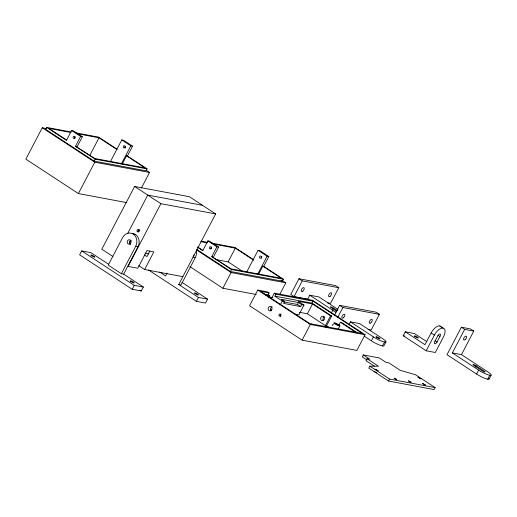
<?xml version="1.0" encoding="UTF-8"?>
<svg xmlns="http://www.w3.org/2000/svg" width="517" height="517" viewBox="0 0 517 517"><rect width="100%" height="100%" fill="white"/><g stroke="black" fill="none" stroke-linecap="round" stroke-linejoin="round"><path stroke-width="0.78" d="M437.027 342.047L439.902 336.502A2.249 1.092 -56.8 0 0 439.986 333.988A2.249 1.092 -56.8 0 0 437.66 336.082L434.745 341.621A2.249 1.092 -56.8 0 0 434.862 343.799A2.249 1.092 -56.8 0 0 437.027 342.047L435.055 340.755M46.22 128.513L42.252 127.77L25.85 159.146L78.39 193.571L126.794 202.632M71.133 131.984L46.756 127.421L45.729 129.386L94.165 161.123L146.065 170.836L147.093 168.878L127.389 155.966L126.536 155.804L122.141 164.206M77.111 146.75L82.326 136.766L73.298 130.846L71.585 130.53L66.46 140.333L46.756 127.421M147.093 168.878L95.193 159.158L75.488 146.253L80.613 136.443L82.326 136.766M89.88 155.294L99.031 137.787L116.842 149.458M94.165 161.123L95.193 159.158M78.39 193.571L94.792 162.196L149.549 172.445L141.348 188.136M110.593 161.317L121.773 139.926L123.485 140.243L132.514 146.162L127.389 155.966M121.482 163.669L130.801 145.839L132.514 146.162M108.551 264.239L90.818 252.619L81.692 250.913L79.637 254.836L132.184 289.262L141.309 290.968L143.358 287.045L123.653 274.139L121.372 273.713L108.234 265.105L122.587 237.652A8.989 7.697 -79.4 0 1 133.257 234.111L135.538 234.537M148.566 270.01L196.395 301.353L205.52 303.059L207.569 299.136L198.444 297.43L178.74 284.518L215.647 213.928L189.377 196.712L134.62 186.463L101.817 249.213L112.984 256.529M127.628 233.574L147.759 195.071L202.509 205.32M121.372 273.713L135.725 246.26A8.989 7.697 -79.4 0 0 133.257 234.111M123.653 274.139L138.007 246.687A8.989 7.697 -79.4 0 0 132.378 233.451M215.647 213.928L160.897 203.679L128.093 266.423L137.787 268.239L147.015 250.59L153.859 251.876L144.631 269.519L138.718 265.648M149.852 251.094L146.983 256.587L144.456 254.933M132.184 289.262L134.233 285.339L143.358 287.045M167.081 273.092L165.608 275.91L159.695 272.039M196.35 250.687A8.989 7.697 -79.4 0 1 195.374 257.492L181.021 284.945L178.74 284.518M213.398 257.111L218.62 247.126L209.585 241.213L207.879 240.89L202.748 250.693L197.494 247.249M196.822 249.446L230.459 271.483L282.36 281.196L283.387 279.238L231.487 269.525L211.783 256.613L216.907 246.809L218.62 247.126M196.395 301.353L198.444 297.43M216.384 259.67L228.146 261.873L235.325 248.147L253.795 260.251M230.459 271.483L231.487 269.525M189.881 266.623L222.885 288.247L231.086 272.562L285.836 282.812L279.871 294.218M246.512 272.388L258.067 250.286L259.78 250.603L268.808 256.522L263.683 266.326L262.823 266.165L258.519 274.404M257.776 274.029L267.095 256.206L268.808 256.522M264.193 294.167L268.084 294.897L269.105 292.932L267.463 291.859L257.77 290.043L249.569 305.728L302.109 340.16L356.866 350.41L365.067 334.719L312.52 300.293L274.307 293.139L271.328 298.845M268.989 297.372L269.725 295.97L268.084 294.897M294.994 314.155L298.858 314.879L303.99 305.075L301.708 304.649L300.681 306.607L283.568 303.408L284.596 301.443L282.314 301.017L274.928 296.176L275.949 294.218L313.024 301.152L362.281 333.433L309.812 323.61L260.549 291.336L269.105 292.932M280.485 304.519L282.314 301.017M327.513 302.839L330.557 303.408L338.758 287.723L335.475 285.571L298.975 278.734L290.774 294.425L294.057 296.577L307.744 299.136L309.056 299.996M294.057 296.577L302.258 280.886L338.758 287.723M284.176 301.98L297.398 304.455L298.419 302.497L301.708 304.649M307.744 299.136L309.793 295.213L318.918 296.926L337.963 309.405M274.928 296.176L311.997 303.117L313.024 301.152M307.369 313.78L312.501 303.977L330.557 315.816L331.701 316.029L326.576 325.833L325.432 325.62L307.369 313.78L299.453 312.3M302.109 340.16L310.31 324.469L365.067 334.719M332.877 309.425L333.555 308.119A2.249 0.388 27.6 0 0 330.777 306.827A2.249 0.388 27.6 0 0 331.274 307.693L335.934 310.736A2.249 0.388 27.6 0 0 336.832 311.299M331.416 312.895L332.78 310.278L309.793 295.213M325.432 325.62L330.557 315.816M334.389 315.344L339.611 305.366L376.111 312.197L379.394 314.349L371.193 330.033L368.156 329.465M337.679 317.496L342.894 307.518L379.394 314.349M338.945 325.07L340.412 322.265L341.55 322.479L357.318 332.812M338.409 328.754L339.902 325.897M349.065 324.456L350.429 321.845L359.554 323.552L382.548 338.616A8.989 1.557 27.6 0 1 384.551 342.06L382.502 345.983M374.289 366.114L365.984 360.672L367.012 358.708L378.509 366.243L369.836 366.165L368.808 368.123L388.513 381.035L434.138 389.579L435.165 387.614L415.461 374.709L400.177 370.301L388.687 362.766L385.831 362.236L379.265 357.932L363.296 354.94L362.268 356.904L366.87 359.916M364.142 336.095L371.368 340.826L373.423 336.903L350.429 321.845M385.953 341.911L383.898 345.834A8.989 1.557 27.6 0 1 371.368 340.826M439.773 325.956L443.063 328.108A8.989 4.369 -56.8 0 1 443.521 336.806L435.32 352.491L426.195 350.784L403.208 335.72L405.257 331.804L414.382 333.51L426.861 341.685M388.513 381.035L389.54 379.077L435.165 387.614M441.505 327.435A8.989 4.369 -56.8 0 0 431.113 332.948L424.961 344.71L405.257 331.804M426.195 350.784L434.396 335.1A8.989 4.369 -56.8 0 1 443.063 328.108M473.772 331.087L464.647 329.381L452.349 352.911L461.474 354.617L473.772 331.087L470.489 328.935L461.364 327.229L447.011 354.681L476.571 374.049A8.989 1.557 27.6 0 0 485.45 378.547A8.989 1.557 27.6 0 0 488.998 378.547M475.427 367.122L476.112 365.816A2.249 0.388 27.6 0 0 473.326 364.524A2.249 0.388 27.6 0 0 473.831 365.39L481.773 370.586A2.249 0.388 27.6 0 0 484.823 372.053A2.249 0.388 27.6 0 0 484.022 371.006L476.112 365.816M476.571 374.049L478.619 370.127L452.349 352.911M487.699 379.207L489.748 375.284A8.989 1.557 27.6 0 0 487.744 371.833L461.474 354.617M489.101 379.058L491.15 375.135M75.85 132.869L98.657 137.141L117.042 149.187M70.797 132.501L48.844 128.39L66.654 140.062M76.29 133.528L99.031 137.787M75.488 146.253L94.818 158.512L145.006 167.909L126.536 155.804M201.132 241.168L207.427 242.35M211.356 243.087L234.944 247.501L253.336 259.547M200.816 241.685L207.091 242.861M213.366 244.037L235.325 248.147M211.783 256.613L231.112 268.872L281.3 278.269L262.823 266.165M135.725 246.26L138.007 246.687M195.374 257.492L193.093 257.065A8.989 7.697 -79.4 0 0 193.933 254.887M145.031 253.143L148.922 253.873M144.631 269.519L182.844 276.673M266.016 295.278L269.725 295.97M312.501 303.977L298.238 301.308L303.99 305.075M222.885 288.247L256.212 294.49M268.911 296.861L272.879 297.605M298.419 302.497L281.313 299.291L284.596 301.443M403.208 335.72L404.727 336.005M367.012 358.708L369.862 359.244L363.296 354.94M376.757 372.77L376.118 372.55M375.736 372.376L374.198 371.387M461.364 327.229L464.647 329.381M437.931 335.21L439.902 336.502M431.113 332.948L434.396 335.1M121.773 139.926L130.801 145.839M146.175 170.242L149.549 172.445M258.067 250.286L267.095 256.206M298.975 278.734L302.258 280.886M339.611 305.366L342.894 307.518M71.585 130.53L80.613 136.443M263.683 266.326L283.387 279.238M282.469 280.602L285.836 282.812M281.015 280.317L282.36 281.196M134.62 186.463L160.897 203.679M311.997 303.117L331.701 316.029M340.412 322.265L356.465 332.786M42.252 127.77L94.792 162.196M207.879 240.89L216.907 246.809M297.398 304.455L300.681 306.607M326.576 325.833L329.2 327.552M228.146 261.873L242.66 271.38M274.307 293.139L275.949 294.218M197.668 246.964L202.948 250.422M196.731 250.054L231.086 272.562M257.77 290.043L310.31 324.469M369.836 366.165L389.54 379.077M270.346 309.541L271.619 310.381M181.971 282.366L207.569 299.136M81.692 250.913L134.233 285.339M139.958 290.089L141.309 290.968M333.555 308.119L337.523 310.723M489.748 375.284A8.989 1.557 27.6 0 1 478.619 370.127M335.985 312.178A8.989 1.557 27.6 0 1 332.78 310.278M125.366 148.056A1.124 0.963 -79.4 0 1 125.353 146.285M74.907 138.31A1.124 0.963 -79.4 0 1 75.23 136.824M130.478 244.257A2.249 1.926 -79.4 0 1 131.021 240.508M138.485 231.894A1.124 0.963 -79.4 0 1 139.351 229.878M139.247 231.396A1.124 0.963 -79.4 0 1 139.344 230.724M138.705 231.887A1.124 0.963 -79.4 0 1 139.299 229.903M130.271 244.244A2.249 1.926 -79.4 0 1 131.001 240.237M384.551 342.06A8.989 1.557 27.6 0 1 373.423 336.903M261.35 257.983A1.124 0.963 -79.4 0 1 261.861 256.484M211.201 248.671A1.124 0.963 -79.4 0 1 211.673 247.087M323.674 320.753A2.249 1.926 -79.4 0 1 324.405 316.747M280.498 316.242A1.124 0.963 -79.4 0 1 281.028 314.2M332.677 325.665A1.124 0.963 -79.4 0 1 333.717 324.023M271.205 310.93A2.249 1.926 -79.4 0 1 272.265 306.852M339.107 329.516A3.367 0.588 27.6 0 1 340.16 329.594M325.012 326.763A3.367 0.588 27.6 0 1 325.904 326.925M311.118 324.12A3.367 0.588 27.6 0 1 312.3 324.495M422.538 383.485L425.497 385.081L422.538 383.485M375.161 369.222L378.114 370.825L375.161 369.222M417.988 377.171L420.928 378.78L417.988 377.171M394.187 378.198C396.565 380.932 398.723 379.478 394.187 378.198M335.972 323.797L337.905 324.863L335.972 323.797M408.508 380.867C410.595 383.491 413.199 382.322 408.508 380.867M465.19 339.617A2.249 1.092 -56.8 0 0 466.399 336.237A2.249 1.092 -56.8 0 0 463.743 338.383A2.249 1.092 -56.8 0 0 465.19 339.617M302.8 291.123A2.249 1.092 -56.8 0 0 304.002 287.749A2.249 1.092 -56.8 0 0 301.353 289.888A2.249 1.092 -56.8 0 0 302.8 291.123M330.176 296.247A2.249 1.092 -56.8 0 0 331.378 292.874A2.249 1.092 -56.8 0 0 328.728 295.013A2.249 1.092 -56.8 0 0 330.176 296.247M414.86 336.477A2.249 0.388 27.6 0 0 418.272 338.053A2.249 0.388 27.6 0 0 416.036 336.347A2.249 0.388 27.6 0 0 414.86 336.477M74.713 138.181A1.124 0.963 -79.4 0 0 74.332 136.32A1.124 0.963 -79.4 0 0 73.104 137.722A1.124 0.963 -79.4 0 0 74.713 138.181M124.901 147.578A1.124 0.963 -79.4 0 0 124.519 145.716A1.124 0.963 -79.4 0 0 123.298 147.119A1.124 0.963 -79.4 0 0 124.901 147.578M138.588 231.519A1.124 0.963 -79.4 0 0 138.207 229.664A1.124 0.963 -79.4 0 0 136.979 231.06A1.124 0.963 -79.4 0 0 138.588 231.519M130.478 243.501A2.249 1.926 -79.4 0 0 129.722 239.785A2.249 1.926 -79.4 0 0 127.272 242.583A2.249 1.926 -79.4 0 0 130.478 243.501M130.95 281.584A2.249 0.388 27.6 0 0 134.2 282.954A2.249 0.388 27.6 0 0 131.538 281.132A2.249 0.388 27.6 0 0 130.95 281.584M91.541 255.76A2.249 0.388 27.6 0 0 94.792 257.136A2.249 0.388 27.6 0 0 92.129 255.308A2.249 0.388 27.6 0 0 91.541 255.76M195.161 293.669A2.249 0.388 27.6 0 0 198.412 295.045A2.249 0.388 27.6 0 0 195.749 293.223A2.249 0.388 27.6 0 0 195.161 293.669M376.706 337.452A2.249 0.388 27.6 0 0 379.95 338.822A2.249 0.388 27.6 0 0 377.294 337A2.249 0.388 27.6 0 0 376.706 337.452M343.437 317.748A2.249 1.092 -56.8 0 0 344.645 314.375A2.249 1.092 -56.8 0 0 341.989 316.514A2.249 1.092 -56.8 0 0 343.437 317.748M370.812 322.873A2.249 1.092 -56.8 0 0 372.02 319.5A2.249 1.092 -56.8 0 0 369.364 321.639A2.249 1.092 -56.8 0 0 370.812 322.873M211.001 248.541A1.124 0.963 -79.4 0 0 210.626 246.687A1.124 0.963 -79.4 0 0 209.398 248.082A1.124 0.963 -79.4 0 0 211.001 248.541M261.188 257.938A1.124 0.963 -79.4 0 0 260.814 256.077A1.124 0.963 -79.4 0 0 259.586 257.479A1.124 0.963 -79.4 0 0 261.188 257.938M271.412 310.194A2.249 1.926 -79.4 0 0 270.656 306.471A2.249 1.926 -79.4 0 0 268.2 309.269A2.249 1.926 -79.4 0 0 271.412 310.194M280.602 315.874A1.124 0.963 -79.4 0 0 280.22 314.013A1.124 0.963 -79.4 0 0 278.999 315.415A1.124 0.963 -79.4 0 0 280.602 315.874M323.881 320.017A2.249 1.926 -79.4 0 0 323.125 316.294A2.249 1.926 -79.4 0 0 320.676 319.092A2.249 1.926 -79.4 0 0 323.881 320.017M334.622 323.616A3.367 0.588 27.6 0 0 339.734 325.981A3.367 0.588 27.6 0 0 336.38 323.429A3.367 0.588 27.6 0 0 334.622 323.616"/></g></svg>
